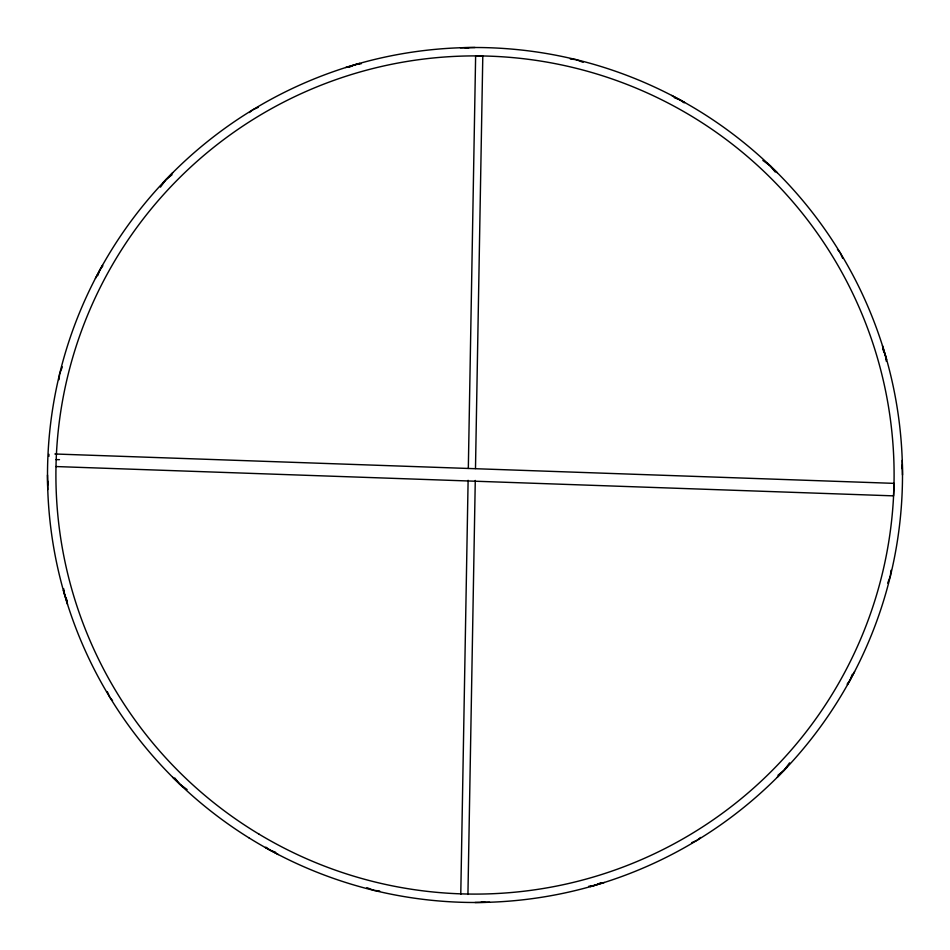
<?xml version="1.0" encoding="UTF-8"?>
<svg xmlns="http://www.w3.org/2000/svg" width="950" height="950" viewBox="0 0 950 950"><rect width="100%" height="100%" fill="white"/><g stroke="black" fill="none" stroke-linecap="round" stroke-linejoin="round"><path stroke-width="1.43" d="M460.774 894.318L468.113 480.308M468.326 468.433L475.629 55.919L482.802 56.038L475.487 468.564M467.934 894.449L475.273 480.439M48.866 456.404L48.937 454.326M47.975 481.341L47.678 485.129M59.019 379.679L59.66 373.777L62.332 366.878M890.981 570.321L890.34 576.222L887.668 583.122M902.025 468.659L902.322 464.871M97.696 275.678L99.999 269.729L102.861 265.834M852.304 674.322L850.001 680.271L847.139 684.166M95.427 278.326L102.362 265.478M847.637 684.523L854.572 671.674M160.431 187.15L165.906 179.669L172.033 174.752M789.569 762.85L784.094 770.331L777.967 775.248M162.569 183.208L172.71 172.71M777.29 777.29L787.431 766.793M249.411 112.528L252.878 109.737L258.305 107.338M700.589 837.472L697.122 840.263L691.695 842.662M349.149 67.26L354.979 64.695L361.226 63.721M600.851 882.74L595.021 885.305L588.774 886.279M345.669 67.533L359.658 63.353M590.342 886.647L604.331 882.467M464.871 47.678L468.659 47.975M485.129 902.322L481.341 902.025M460.406 47.749L475 47.5M475 902.5L489.594 902.251M56.002 459.622L59.494 459.669M54.886 453.993L893.998 483.36L893.558 495.864L55.931 466.545M570.321 59.019L576.222 59.66L583.122 62.332M379.679 890.981L373.777 890.34L366.878 887.668M674.322 97.696L680.271 99.999L684.166 102.861M275.678 852.304L269.729 850.001L265.834 847.139M671.674 95.427L684.523 102.362M265.478 847.637L278.326 854.572M762.85 160.431L770.331 165.906L775.248 172.033M187.15 789.569L179.669 784.094L174.752 777.967M766.793 162.569L777.29 172.71M172.71 777.29L183.208 787.431M837.472 249.411L840.263 252.878L842.662 258.305M112.528 700.589L109.737 697.122L107.338 691.695M882.74 349.149L885.305 354.979L886.279 361.226M67.26 600.851L64.695 595.021L63.721 588.774M882.467 345.669L886.647 359.658M63.353 590.342L67.533 604.331M902.251 460.406L902.5 475M47.5 475L47.749 489.594M248.734 837.71A427.5 427.5 0 0 0 902.251 489.594A427.5 427.5 0 0 0 274.016 97.696A427.5 427.5 0 0 0 248.734 837.71M259.053 834.171A419.093 419.093 0 0 0 894.033 482.422A419.093 419.093 0 0 0 271.914 108.395A419.093 419.093 0 0 0 259.053 834.171"/></g></svg>
